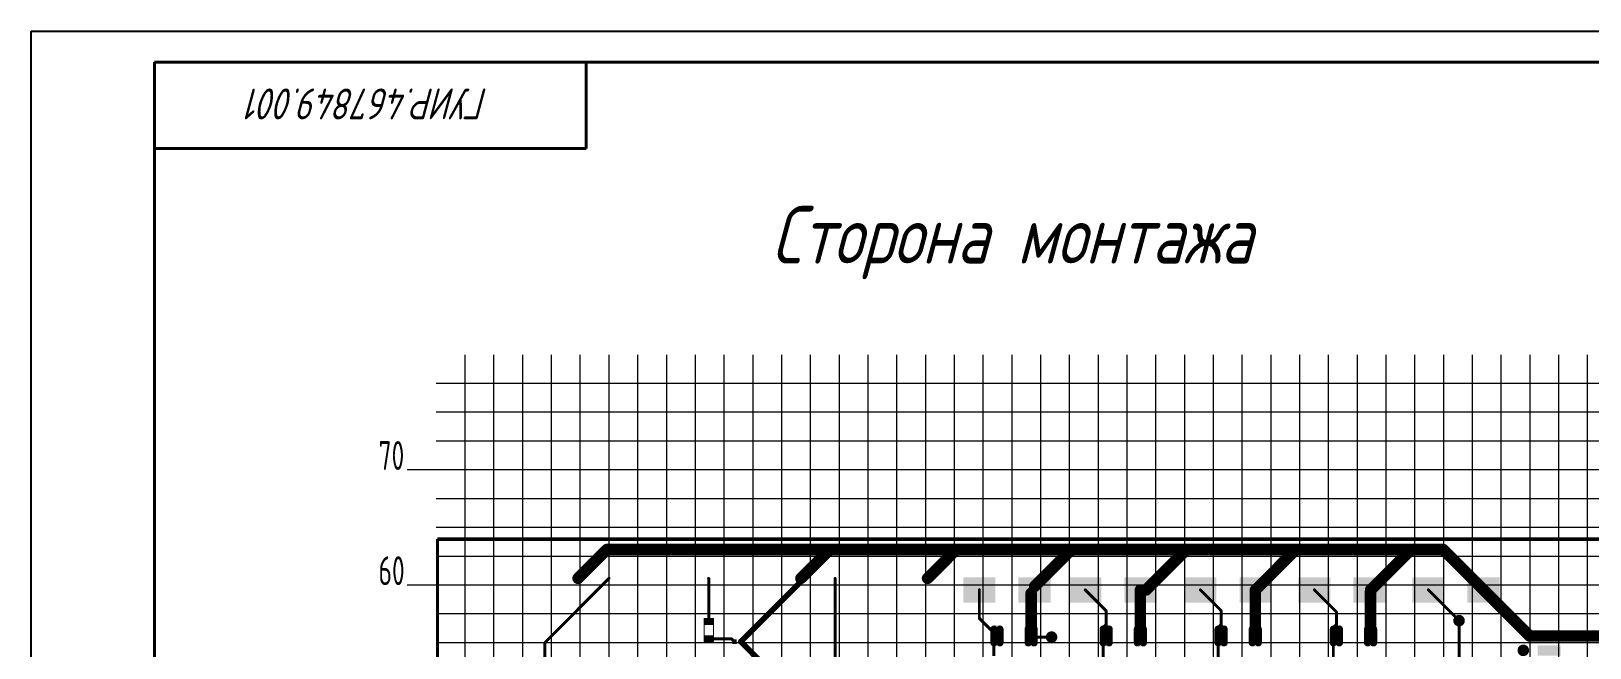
# Model space of a CAD drawing. Extents: x 1752 to 2593, y 74 to 668.
# Drawn here: x 1751.5 to 2004.3, y 567.7 to 667.6 of the extents above; entities that cross this region are included whole.
import ezdxf

# ---------------------------------------------------------------- set-up
doc = ezdxf.new("R2010")
doc.units = 0
doc.header["$MEASUREMENT"] = 0
doc.layers.get('0').update_dxf_attribs({"linetype": 'CONTINUOUS'})
for name, color, linetype in [('BottomSolder', 6, 'CONTINUOUS'), ('KeepOutLayer', 6, 'CONTINUOUS'), ('KONTUR', 7, 'CONTINUOUS'), ('TopLayer', 1, 'CONTINUOUS')]:
    doc.layers.add(name, color=color, linetype=linetype)
doc.layers.add('Основная', color=7, linetype='CONTINUOUS', lineweight=40)
doc.layers.add('текст', color=7, linetype='CONTINUOUS', lineweight=30)
doc.styles.add('ЕСКД', font='eskd15.shx', dxfattribs={"width": 0.8})
doc.styles.add('стиль1', font='romans.shx', dxfattribs={"width": 0.75, "oblique": 15, "height": 3.5})

# ---------------------------------------------------------------- blocks, each defined once
blk = doc.blocks.new('CAP3216X125N_21')
at = {"layer": 'TopLayer', "const_width": 0.31}
for points in [[(-1.9, 0.6, 1), (-1.59, 0.6, 1)], [(-1.38, 0.6, 1), (-1.07, 0.6, 1)], [(1.07, 0.6, 1), (1.38, 0.6, 1)], [(1.59, 0.6, 1), (1.9, 0.6, 1)], [(-1.9, -0.6, 1), (-1.59, -0.6, 1)], [(-1.38, -0.6, 1), (-1.07, -0.6, 1)], [(1.07, -0.6, 1), (1.38, -0.6, 1)], [(1.59, -0.6, 1), (1.9, -0.6, 1)]]:
    blk.add_lwpolyline(points, format="xyb", close=True, dxfattribs=at)
at = {"layer": 'TopLayer'}
for points in [[(-0.91, -0.6), (-0.91, 0.6), (-2.06, -0.6), (-2.06, 0.6)], [(-1.22, -0.91), (-1.22, 0.91), (-1.75, -0.91), (-1.75, 0.91)], [(2.06, -0.6), (2.06, 0.6), (0.91, -0.6), (0.91, 0.6)], [(1.75, -0.91), (1.75, 0.91), (1.22, -0.91), (1.22, 0.91)]]:
    blk.add_solid(points, dxfattribs=at)
blk = doc.blocks.new('CAP3216X125N_25')
at = {"layer": 'TopLayer', "const_width": 0.31}
for points in [[(-1.9, 0.6, 1), (-1.59, 0.6, 1)], [(-1.38, 0.6, 1), (-1.07, 0.6, 1)], [(1.07, 0.6, 1), (1.38, 0.6, 1)], [(1.59, 0.6, 1), (1.9, 0.6, 1)], [(-1.9, -0.6, 1), (-1.59, -0.6, 1)], [(-1.38, -0.6, 1), (-1.07, -0.6, 1)], [(1.07, -0.6, 1), (1.38, -0.6, 1)], [(1.59, -0.6, 1), (1.9, -0.6, 1)]]:
    blk.add_lwpolyline(points, format="xyb", close=True, dxfattribs=at)
at = {"layer": 'TopLayer'}
for points in [[(-0.91, -0.6), (-0.91, 0.6), (-2.06, -0.6), (-2.06, 0.6)], [(-1.22, -0.91), (-1.22, 0.91), (-1.75, -0.91), (-1.75, 0.91)], [(2.06, -0.6), (2.06, 0.6), (0.91, -0.6), (0.91, 0.6)], [(1.75, -0.91), (1.75, 0.91), (1.22, -0.91), (1.22, 0.91)]]:
    blk.add_solid(points, dxfattribs=at)
blk = doc.blocks.new('CAP3216X125N_30')
at = {"layer": 'TopLayer', "const_width": 0.31}
for points in [[(-1.9, 0.6, 1), (-1.59, 0.6, 1)], [(-1.38, 0.6, 1), (-1.07, 0.6, 1)], [(1.07, 0.6, 1), (1.38, 0.6, 1)], [(1.59, 0.6, 1), (1.9, 0.6, 1)], [(-1.9, -0.6, 1), (-1.59, -0.6, 1)], [(-1.38, -0.6, 1), (-1.07, -0.6, 1)], [(1.07, -0.6, 1), (1.38, -0.6, 1)], [(1.59, -0.6, 1), (1.9, -0.6, 1)]]:
    blk.add_lwpolyline(points, format="xyb", close=True, dxfattribs=at)
at = {"layer": 'TopLayer'}
for points in [[(-0.91, -0.6), (-0.91, 0.6), (-2.06, -0.6), (-2.06, 0.6)], [(-1.22, -0.91), (-1.22, 0.91), (-1.75, -0.91), (-1.75, 0.91)], [(2.06, -0.6), (2.06, 0.6), (0.91, -0.6), (0.91, 0.6)], [(1.75, -0.91), (1.75, 0.91), (1.22, -0.91), (1.22, 0.91)]]:
    blk.add_solid(points, dxfattribs=at)
blk = doc.blocks.new('CAP3216X125N_32')
at = {"layer": 'TopLayer', "const_width": 0.31}
for points in [[(-1.9, 0.6, 1), (-1.59, 0.6, 1)], [(-1.38, 0.6, 1), (-1.07, 0.6, 1)], [(1.07, 0.6, 1), (1.38, 0.6, 1)], [(1.59, 0.6, 1), (1.9, 0.6, 1)], [(-1.9, -0.6, 1), (-1.59, -0.6, 1)], [(-1.38, -0.6, 1), (-1.07, -0.6, 1)], [(1.07, -0.6, 1), (1.38, -0.6, 1)], [(1.59, -0.6, 1), (1.9, -0.6, 1)]]:
    blk.add_lwpolyline(points, format="xyb", close=True, dxfattribs=at)
at = {"layer": 'TopLayer'}
for points in [[(-0.91, -0.6), (-0.91, 0.6), (-2.06, -0.6), (-2.06, 0.6)], [(-1.22, -0.91), (-1.22, 0.91), (-1.75, -0.91), (-1.75, 0.91)], [(2.06, -0.6), (2.06, 0.6), (0.91, -0.6), (0.91, 0.6)], [(1.75, -0.91), (1.75, 0.91), (1.22, -0.91), (1.22, 0.91)]]:
    blk.add_solid(points, dxfattribs=at)
blk = doc.blocks.new('XCVR_ESP32_WROVER_53')
at = {"layer": 'TopLayer'}
for points in [[(-9.5, 7.81), (-7.5, 7.81), (-9.5, 8.71), (-7.5, 8.71)], [(7.5, 7.81), (9.5, 7.81), (7.5, 8.71), (9.5, 8.71)], [(-9.5, 6.54), (-7.5, 6.54), (-9.5, 7.44), (-7.5, 7.44)], [(7.5, 6.54), (9.5, 6.54), (7.5, 7.44), (9.5, 7.44)], [(-9.5, 5.27), (-7.5, 5.27), (-9.5, 6.17), (-7.5, 6.17)], [(7.5, 5.27), (9.5, 5.27), (7.5, 6.17), (9.5, 6.17)], [(-9.5, 4), (-7.5, 4), (-9.5, 4.9), (-7.5, 4.9)], [(7.5, 4), (9.5, 4), (7.5, 4.9), (9.5, 4.9)], [(-9.5, 2.73), (-7.5, 2.73), (-9.5, 3.63), (-7.5, 3.63)], [(-3.5, -1.74), (1.5, -1.74), (-3.5, 3.26), (1.5, 3.26)], [(7.5, 2.73), (9.5, 2.73), (7.5, 3.63), (9.5, 3.63)], [(-9.5, 1.46), (-7.5, 1.46), (-9.5, 2.36), (-7.5, 2.36)], [(7.5, 1.46), (9.5, 1.46), (7.5, 2.36), (9.5, 2.36)], [(-9.5, 0.19), (-7.5, 0.19), (-9.5, 1.09), (-7.5, 1.09)], [(7.5, 0.19), (9.5, 0.19), (7.5, 1.09), (9.5, 1.09)], [(-9.5, -1.08), (-7.5, -1.08), (-9.5, -0.18), (-7.5, -0.18)], [(7.5, -1.08), (9.5, -1.08), (7.5, -0.18), (9.5, -0.18)], [(-9.5, -2.35), (-7.5, -2.35), (-9.5, -1.45), (-7.5, -1.45)], [(7.5, -2.35), (9.5, -2.35), (7.5, -1.45), (9.5, -1.45)], [(-9.5, -3.62), (-7.5, -3.62), (-9.5, -2.72), (-7.5, -2.72)], [(-9.5, -4.89), (-7.5, -4.89), (-9.5, -3.99), (-7.5, -3.99)], [(7.5, -3.62), (9.5, -3.62), (7.5, -2.72), (9.5, -2.72)], [(7.5, -4.89), (9.5, -4.89), (7.5, -3.99), (9.5, -3.99)], [(-9.5, -6.16), (-7.5, -6.16), (-9.5, -5.26), (-7.5, -5.26)], [(7.5, -6.16), (9.5, -6.16), (7.5, -5.26), (9.5, -5.26)], [(-9.5, -7.43), (-7.5, -7.43), (-9.5, -6.53), (-7.5, -6.53)], [(7.5, -7.43), (9.5, -7.43), (7.5, -6.53), (9.5, -6.53)], [(-9.5, -8.7), (-7.5, -8.7), (-9.5, -7.8), (-7.5, -7.8)], [(7.5, -8.7), (9.5, -8.7), (7.5, -7.8), (9.5, -7.8)], [(-9.5, -9.97), (-7.5, -9.97), (-9.5, -9.07), (-7.5, -9.07)], [(7.5, -9.97), (9.5, -9.97), (7.5, -9.07), (9.5, -9.07)], [(-9.5, -11.24), (-7.5, -11.24), (-9.5, -10.34), (-7.5, -10.34)], [(7.5, -11.24), (9.5, -11.24), (7.5, -10.34), (9.5, -10.34)], [(-9.5, -12.51), (-7.5, -12.51), (-9.5, -11.61), (-7.5, -11.61)], [(7.5, -12.51), (9.5, -12.51), (7.5, -11.61), (9.5, -11.61)], [(-9.5, -13.78), (-7.5, -13.78), (-9.5, -12.88), (-7.5, -12.88)], [(7.5, -13.78), (9.5, -13.78), (7.5, -12.88), (9.5, -12.88)], [(-9.5, -15.05), (-7.5, -15.05), (-9.5, -14.15), (-7.5, -14.15)], [(7.5, -15.05), (9.5, -15.05), (7.5, -14.15), (9.5, -14.15)]]:
    blk.add_solid(points, dxfattribs=at)
blk = doc.blocks.new('___0603_83')
at = {"layer": 'KeepOutLayer', "const_width": 0.1}
for points in [[(-0.8, -0.4), (-0.8, 0.4)], [(0.8, 0.4), (-0.8, 0.4)], [(0.8, -0.4), (0.8, 0.4)], [(0.8, -0.4), (-0.8, -0.4)]]:
    blk.add_lwpolyline(points, dxfattribs=at)
at = {"layer": 'KeepOutLayer', "const_width": 0.05}
for points in [[(-0.82, 0.4, 1), (-0.77, 0.4, 1)], [(-0.82, 0.4, 1), (-0.77, 0.4, 1)], [(0.78, 0.4, 1), (0.83, 0.4, 1)], [(0.78, 0.4, 1), (0.83, 0.4, 1)], [(-0.82, -0.4, 1), (-0.77, -0.4, 1)], [(-0.82, -0.4, 1), (-0.77, -0.4, 1)], [(0.78, -0.4, 1), (0.83, -0.4, 1)], [(0.78, -0.4, 1), (0.83, -0.4, 1)]]:
    blk.add_lwpolyline(points, format="xyb", close=True, dxfattribs=at)
at = {"layer": 'TopLayer'}
for points in [[(-1.05, -0.45), (-0.45, -0.45), (-1.05, 0.45), (-0.45, 0.45)], [(0.45, -0.45), (1.05, -0.45), (0.45, 0.45), (1.05, 0.45)]]:
    blk.add_solid(points, dxfattribs=at)
blk = doc.blocks.new('SW_147873_1_103')
at = {"layer": 'TopLayer'}
for points in [[(-3.8, -1.1), (-1, -1.1), (-3.8, 1.1), (-1, 1.1)], [(1, -1.1), (3.8, -1.1), (1, 1.1), (3.8, 1.1)]]:
    blk.add_solid(points, dxfattribs=at)
blk = doc.blocks.new('SW_147873_1_104')
at = {"layer": 'TopLayer'}
for points in [[(-3.8, -1.1), (-1, -1.1), (-3.8, 1.1), (-1, 1.1)], [(1, -1.1), (3.8, -1.1), (1, 1.1), (3.8, 1.1)]]:
    blk.add_solid(points, dxfattribs=at)
blk = doc.blocks.new('SW_147873_1_105')
at = {"layer": 'TopLayer'}
for points in [[(-3.8, -1.1), (-1, -1.1), (-3.8, 1.1), (-1, 1.1)], [(1, -1.1), (3.8, -1.1), (1, 1.1), (3.8, 1.1)]]:
    blk.add_solid(points, dxfattribs=at)
blk = doc.blocks.new('SW_147873_1_106')
at = {"layer": 'TopLayer'}
for points in [[(-3.8, -1.1), (-1, -1.1), (-3.8, 1.1), (-1, 1.1)], [(1, -1.1), (3.8, -1.1), (1, 1.1), (3.8, 1.1)]]:
    blk.add_solid(points, dxfattribs=at)
blk = doc.blocks.new('SW_147873_1_107')
at = {"layer": 'TopLayer'}
for points in [[(-3.8, -1.1), (-1, -1.1), (-3.8, 1.1), (-1, 1.1)], [(1, -1.1), (3.8, -1.1), (1, 1.1), (3.8, 1.1)]]:
    blk.add_solid(points, dxfattribs=at)
blk = doc.blocks.new('BEADC0603X33N_112')
at = {"layer": 'TopLayer'}
for points in [[(-0.09, 0.2), (-0.47, 0.2), (-0.09, -0.2), (-0.47, -0.2)], [(0.47, 0.2), (0.09, 0.2), (0.47, -0.2), (0.09, -0.2)]]:
    blk.add_solid(points, dxfattribs=at)

msp = doc.modelspace()

# ---------------------------------------------------------------- linework, layer by layer
at = {"lineweight": 9}
for p, q in [((1821.872, 615.167), (1821.872, 465.809)), ((1826.539, 615.167), (1826.539, 465.809)), ((1831.207, 615.167), (1831.207, 465.809)), ((1835.874, 615.167), (1835.874, 461.142)), ((1840.542, 615.167), (1840.542, 465.809)), ((1845.209, 615.167), (1845.209, 465.809)), ((1849.877, 615.167), (1849.877, 465.809)), ((1854.544, 615.167), (1854.544, 461.142)), ((1859.212, 615.167), (1859.212, 465.809)), ((1863.879, 615.167), (1863.879, 465.809)), ((1868.547, 615.167), (1868.547, 465.809)), ((1873.214, 615.167), (1873.214, 461.142)), ((1877.881, 615.167), (1877.881, 465.809)), ((1882.549, 615.167), (1882.549, 465.809)), ((1887.216, 615.167), (1887.216, 465.809)), ((1891.884, 615.167), (1891.884, 461.142)), ((1896.551, 615.167), (1896.551, 465.809)), ((1901.219, 615.167), (1901.219, 465.809)), ((1905.886, 615.167), (1905.886, 465.809)), ((1910.554, 615.167), (1910.554, 461.142)), ((1915.221, 615.167), (1915.221, 465.809)), ((1919.888, 615.167), (1919.888, 465.809)), ((1924.556, 615.167), (1924.556, 465.809)), ((1929.223, 615.167), (1929.223, 461.142)), ((1933.891, 615.167), (1933.891, 465.809)), ((1938.558, 615.167), (1938.558, 465.809)), ((1943.226, 615.167), (1943.226, 465.809)), ((1947.893, 615.167), (1947.893, 461.142)), ((1952.561, 615.167), (1952.561, 465.809)), ((1957.228, 615.167), (1957.228, 465.809)), ((1961.895, 615.167), (1961.895, 465.809)), ((1966.563, 615.167), (1966.563, 461.142)), ((1971.23, 615.167), (1971.23, 465.809)), ((1975.898, 615.167), (1975.898, 465.809)), ((1980.565, 615.167), (1980.565, 465.809)), ((1985.233, 615.167), (1985.233, 461.142)), ((1989.9, 615.167), (1989.9, 465.809)), ((1994.568, 615.167), (1994.568, 465.809)), ((1999.235, 615.167), (1999.235, 465.809)), ((2003.902, 615.167), (2003.902, 465.809)), ((2003.902, 610.5), (1817.205, 610.5)), ((2041.242, 610.5), (1854.544, 610.5)), ((2003.902, 605.833), (1817.205, 605.833)), ((2041.242, 605.833), (1854.544, 605.833)), ((2003.902, 601.165), (1817.205, 601.165)), ((2041.242, 601.165), (1854.544, 601.165)), ((2003.902, 596.498), (1812.537, 596.498)), ((2041.242, 596.498), (1849.877, 596.498)), ((2003.902, 591.83), (1817.205, 591.83)), ((2041.242, 591.83), (1854.544, 591.83)), ((2003.902, 587.163), (1817.205, 587.163)), ((2041.242, 587.163), (1854.544, 587.163)), ((2003.902, 582.495), (1817.205, 582.495)), ((2041.242, 582.495), (1854.544, 582.495)), ((2003.902, 577.828), (1812.537, 577.828)), ((2041.242, 577.828), (1849.877, 577.828)), ((2003.902, 573.16), (1817.205, 573.16)), ((2041.242, 573.16), (1854.544, 573.16)), ((2003.902, 568.493), (1817.205, 568.493)), ((2041.242, 568.493), (1854.544, 568.493))]:
    msp.add_line(p, q, dxfattribs=at)
at = {"layer": 'BottomSolder', "const_width": 0.936}
for points in [[(1982.633, 572.082, 1), (1983.57, 572.082, 1)], [(1916.552, 569.413, 1), (1917.488, 569.413, 1)], [(1993.051, 567.266, 1), (1993.988, 567.266, 1)]]:
    msp.add_lwpolyline(points, format="xyb", close=True, dxfattribs=at)
at = {"layer": 'KeepOutLayer', "lineweight": 50}
msp.add_line((1817.442, 585.296), (2031.907, 585.296), dxfattribs=at)
at = {"layer": 'KeepOutLayer', "lineweight": 50, "const_width": 0.474}
msp.add_lwpolyline([(1817.442, 465.809), (1817.442, 585.296)], dxfattribs=at)
at = {"layer": 'KONTUR'}
for p, q in [((1751.538, 73.57), (1751.538, 667.57)), ((1751.538, 667.57), (2592.538, 667.57))]:
    msp.add_line(p, q, dxfattribs=at)
at = {"layer": 'TopLayer'}
for points, const_width in [([(1840.233, 578.934), (1844.9, 583.602)], 1.867), ([(1844.9, 583.602), (1881.034, 583.602)], 1.867), ([(1876.367, 578.934), (1881.034, 583.602)], 1.867), ([(1881.034, 583.602), (1901.571, 583.602)], 1.867), ([(1896.903, 578.934), (1901.571, 583.602)], 1.867), ([(1901.571, 583.602), (1920.241, 583.602)], 1.867), ([(1914.266, 577.627), (1920.241, 583.602)], 1.867), ([(1920.241, 583.602), (1938.91, 583.602)], 1.867), ([(1932.376, 577.067), (1938.91, 583.602)], 1.867), ([(1938.91, 583.602), (1956.647, 583.602)], 1.867), ([(1950.112, 577.067), (1956.647, 583.602)], 1.867), ([(1956.647, 583.602), (1975.13, 583.602)], 1.867), ([(1968.782, 577.067), (1975.13, 583.415)], 1.867), ([(1975.13, 583.415), (1975.316, 583.602)], 1.867), ([(1975.316, 583.602), (1980.544, 583.602)], 1.867), ([(1980.544, 583.602), (1987.078, 577.067)], 1.867), ([(1881.034, 583.602), (1881.034, 583.602)], 0.474), ([(1956.647, 583.602), (1956.647, 583.602)], 0.474), ([(1975.13, 583.415), (1975.13, 583.602)], 0.474), ([(1834.826, 568.511), (1845.25, 578.934)], 0.474), ([(1861.391, 578.934), (1861.431, 578.895)], 0.474), ([(1861.431, 571.933), (1861.431, 578.895)], 0.474), ([(1866.621, 568.666), (1876.367, 578.412)], 0.933), ([(1876.367, 578.412), (1876.367, 578.934)], 0.474), ([(1881.905, 546.324), (1881.905, 578.934)], 0.474), ([(1896.881, 578.934), (1896.903, 578.934)], 0.474), ([(1905.305, 572.456), (1905.305, 577.067)], 0.474), ([(1913.706, 569.599), (1913.706, 576.507)], 1.867), ([(1913.706, 576.507), (1914.266, 577.067)], 0.474), ([(1914.266, 577.067), (1914.266, 577.627)], 0.474), ([(1922.481, 577.067), (1925.87, 573.679)], 0.474), ([(1931.414, 569.599), (1931.414, 577.039)], 1.867), ([(1931.414, 577.039), (1931.442, 577.067)], 0.474), ([(1931.442, 577.067), (1932.376, 577.067)], 0.474), ([(1941.151, 577.067), (1944.511, 573.707)], 0.474), ([(1950.056, 569.599), (1950.056, 577.011)], 1.867), ([(1950.056, 577.011), (1950.112, 577.067)], 0.474), ([(1959.634, 577.067), (1963.209, 573.492)], 0.474), ([(1968.754, 577.039), (1968.782, 577.067)], 1.867), ([(1968.754, 569.599), (1968.754, 576.909)], 1.867), ([(1968.595, 577.067), (1968.782, 577.067)], 0.474), ([(1968.754, 576.909), (1968.754, 577.039)], 0.474), ([(1978.117, 577.067), (1983.102, 572.082)], 0.474), ([(1987.078, 577.067), (1994.546, 569.599)], 1.867), ([(1925.87, 571.466), (1925.87, 573.679)], 0.474), ([(1944.511, 571.466), (1944.511, 573.707)], 0.474), ([(1905.305, 572.456), (1908.161, 569.599)], 0.474), ([(1925.375, 570.972), (1925.87, 571.466)], 0.474), ([(1925.87, 569.599), (1925.87, 571.466)], 0.474), ([(1944.045, 571), (1944.511, 571.466)], 0.474), ([(1944.511, 569.599), (1944.511, 571.466)], 0.474), ([(1962.714, 570.972), (1963.209, 571.466)], 0.474), ([(1963.209, 571.466), (1963.209, 573.492)], 0.474), ([(1963.209, 569.599), (1963.209, 571.466)], 0.474), ([(1983.102, 563.345), (1983.102, 572.082)], 0.474), ([(1834.826, 547.662), (1834.826, 568.511)], 0.474), ([(1861.431, 569.133), (1865.109, 569.133)], 0.474), ([(1865.109, 569.133), (1865.575, 568.666)], 0.474), ([(1866.621, 568.666), (1877.272, 558.015)], 0.933), ([(1907.638, 569.077), (1908.161, 569.599)], 0.474), ([(1907.638, 566.332), (1907.638, 569.077)], 0.474), ([(1913.706, 569.599), (1913.893, 569.413)], 0.474), ([(1913.893, 569.413), (1917.02, 569.413)], 0.474), ([(1925.375, 569.105), (1925.87, 569.599)], 0.474), ([(1925.375, 565.865), (1925.375, 569.105)], 0.474), ([(1944.045, 569.133), (1944.511, 569.599)], 0.474), ([(1944.045, 565.865), (1944.045, 569.133)], 0.474), ([(1962.714, 569.105), (1963.209, 569.599)], 0.474), ([(1962.714, 565.865), (1962.714, 569.105)], 0.474), ([(1994.546, 569.599), (1997.72, 569.599)], 1.867), ([(1997.72, 569.599), (2008.922, 569.599)], 1.867)]:
    msp.add_lwpolyline(points, dxfattribs=dict(at, const_width=const_width))
for points, const_width in [([(1844.433, 583.602, 1), (1845.367, 583.602, 1)], 0.933), ([(1844.433, 583.602, 1), (1845.367, 583.602, 1)], 0.933), ([(1880.567, 583.602, 1), (1881.501, 583.602, 1)], 0.933), ([(1880.567, 583.602, 1), (1881.501, 583.602, 1)], 0.933), ([(1880.567, 583.602, 1), (1881.501, 583.602, 1)], 0.933), ([(1901.104, 583.602, 1), (1902.038, 583.602, 1)], 0.933), ([(1901.104, 583.602, 1), (1902.038, 583.602, 1)], 0.933), ([(1901.104, 583.602, 1), (1902.038, 583.602, 1)], 0.933), ([(1919.774, 583.602, 1), (1920.707, 583.602, 1)], 0.933), ([(1919.774, 583.602, 1), (1920.707, 583.602, 1)], 0.933), ([(1919.774, 583.602, 1), (1920.707, 583.602, 1)], 0.933), ([(1938.444, 583.602, 1), (1939.377, 583.602, 1)], 0.933), ([(1938.444, 583.602, 1), (1939.377, 583.602, 1)], 0.933), ([(1938.444, 583.602, 1), (1939.377, 583.602, 1)], 0.933), ([(1956.18, 583.602, 1), (1957.113, 583.602, 1)], 0.933), ([(1956.18, 583.602, 1), (1957.113, 583.602, 1)], 0.933), ([(1956.18, 583.602, 1), (1957.113, 583.602, 1)], 0.933), ([(1974.663, 583.602, 1), (1975.597, 583.602, 1)], 0.933), ([(1974.663, 583.415, 1), (1975.597, 583.415, 1)], 0.933), ([(1974.663, 583.415, 1), (1975.597, 583.415, 1)], 0.933), ([(1974.85, 583.602, 1), (1975.783, 583.602, 1)], 0.933), ([(1974.85, 583.602, 1), (1975.783, 583.602, 1)], 0.933), ([(1980.077, 583.602, 1), (1981.011, 583.602, 1)], 0.933), ([(1980.077, 583.602, 1), (1981.011, 583.602, 1)], 0.933), ([(1880.915, 583.602, 1), (1881.153, 583.602, 1)], 0.237), ([(1880.915, 583.602, 1), (1881.153, 583.602, 1)], 0.237), ([(1956.528, 583.602, 1), (1956.765, 583.602, 1)], 0.237), ([(1956.528, 583.602, 1), (1956.765, 583.602, 1)], 0.237), ([(1975.011, 583.602, 1), (1975.248, 583.602, 1)], 0.237), ([(1975.011, 583.415, 1), (1975.248, 583.415, 1)], 0.237), ([(1839.766, 578.934, 1), (1840.7, 578.934, 1)], 0.933), ([(1845.131, 578.934, 1), (1845.368, 578.934, 1)], 0.237), ([(1861.273, 578.934, 1), (1861.51, 578.934, 1)], 0.237), ([(1861.312, 578.895, 1), (1861.549, 578.895, 1)], 0.237), ([(1861.312, 578.895, 1), (1861.549, 578.895, 1)], 0.237), ([(1875.9, 578.934, 1), (1876.833, 578.934, 1)], 0.933), ([(1876.133, 578.412, 1), (1876.6, 578.412, 1)], 0.467), ([(1876.248, 578.934, 1), (1876.485, 578.934, 1)], 0.237), ([(1881.787, 578.934, 1), (1882.024, 578.934, 1)], 0.237), ([(1896.437, 578.934, 1), (1897.37, 578.934, 1)], 0.933), ([(1896.762, 578.934, 1), (1896.999, 578.934, 1)], 0.237), ([(1896.785, 578.934, 1), (1897.022, 578.934, 1)], 0.237), ([(1876.248, 578.412, 1), (1876.485, 578.412, 1)], 0.237), ([(1905.186, 577.067, 1), (1905.423, 577.067, 1)], 0.237), ([(1913.239, 576.507, 1), (1914.173, 576.507, 1)], 0.933), ([(1913.799, 577.627, 1), (1914.733, 577.627, 1)], 0.933), ([(1913.588, 576.507, 1), (1913.825, 576.507, 1)], 0.237), ([(1914.148, 577.627, 1), (1914.385, 577.627, 1)], 0.237), ([(1914.148, 577.067, 1), (1914.385, 577.067, 1)], 0.237), ([(1914.148, 577.067, 1), (1914.385, 577.067, 1)], 0.237), ([(1922.362, 577.067, 1), (1922.599, 577.067, 1)], 0.237), ([(1930.948, 577.039, 1), (1931.881, 577.039, 1)], 0.933), ([(1931.296, 577.039, 1), (1931.533, 577.039, 1)], 0.237), ([(1931.324, 577.067, 1), (1931.561, 577.067, 1)], 0.237), ([(1931.324, 577.067, 1), (1931.561, 577.067, 1)], 0.237), ([(1931.909, 577.067, 1), (1932.843, 577.067, 1)], 0.933), ([(1932.257, 577.067, 1), (1932.494, 577.067, 1)], 0.237), ([(1941.032, 577.067, 1), (1941.269, 577.067, 1)], 0.237), ([(1949.589, 577.011, 1), (1950.523, 577.011, 1)], 0.933), ([(1949.645, 577.067, 1), (1950.579, 577.067, 1)], 0.933), ([(1949.938, 577.011, 1), (1950.175, 577.011, 1)], 0.237), ([(1949.994, 577.067, 1), (1950.231, 577.067, 1)], 0.237), ([(1959.515, 577.067, 1), (1959.752, 577.067, 1)], 0.237), ([(1968.287, 577.039, 1), (1969.221, 577.039, 1)], 0.933), ([(1968.287, 576.909, 1), (1969.221, 576.909, 1)], 0.933), ([(1968.315, 577.067, 1), (1969.249, 577.067, 1)], 0.933), ([(1968.315, 577.067, 1), (1969.249, 577.067, 1)], 0.933), ([(1968.477, 577.067, 1), (1968.714, 577.067, 1)], 0.237), ([(1968.635, 577.039, 1), (1968.873, 577.039, 1)], 0.237), ([(1968.635, 576.909, 1), (1968.873, 576.909, 1)], 0.237), ([(1968.663, 577.067, 1), (1968.901, 577.067, 1)], 0.237), ([(1977.998, 577.067, 1), (1978.235, 577.067, 1)], 0.237), ([(1986.612, 577.067, 1), (1987.545, 577.067, 1)], 0.933), ([(1986.612, 577.067, 1), (1987.545, 577.067, 1)], 0.933), ([(1925.751, 573.679, 1), (1925.988, 573.679, 1)], 0.237), ([(1925.751, 573.679, 1), (1925.988, 573.679, 1)], 0.237), ([(1944.393, 573.707, 1), (1944.63, 573.707, 1)], 0.237), ([(1944.393, 573.707, 1), (1944.63, 573.707, 1)], 0.237), ([(1861.312, 571.933, 1), (1861.549, 571.933, 1)], 0.237), ([(1905.186, 572.456, 1), (1905.423, 572.456, 1)], 0.237), ([(1905.186, 572.456, 1), (1905.423, 572.456, 1)], 0.237), ([(1925.751, 571.466, 1), (1925.988, 571.466, 1)], 0.237), ([(1925.751, 571.466, 1), (1925.988, 571.466, 1)], 0.237), ([(1925.751, 571.466, 1), (1925.988, 571.466, 1)], 0.237), ([(1944.393, 571.466, 1), (1944.63, 571.466, 1)], 0.237), ([(1944.393, 571.466, 1), (1944.63, 571.466, 1)], 0.237), ([(1944.393, 571.466, 1), (1944.63, 571.466, 1)], 0.237), ([(1963.091, 573.492, 1), (1963.328, 573.492, 1)], 0.237), ([(1963.091, 573.492, 1), (1963.328, 573.492, 1)], 0.237), ([(1963.091, 571.466, 1), (1963.328, 571.466, 1)], 0.237), ([(1963.091, 571.466, 1), (1963.328, 571.466, 1)], 0.237), ([(1963.091, 571.466, 1), (1963.328, 571.466, 1)], 0.237), ([(1982.728, 572.082, 1), (1983.475, 572.082, 1)], 0.747), ([(1982.983, 572.082, 1), (1983.22, 572.082, 1)], 0.237), ([(1982.983, 572.082, 1), (1983.22, 572.082, 1)], 0.237), ([(1834.708, 568.511, 1), (1834.945, 568.511, 1)], 0.237), ([(1834.708, 568.511, 1), (1834.945, 568.511, 1)], 0.237), ([(1861.312, 569.133, 1), (1861.549, 569.133, 1)], 0.237), ([(1864.99, 569.133, 1), (1865.227, 569.133, 1)], 0.237), ([(1864.99, 569.133, 1), (1865.227, 569.133, 1)], 0.237), ([(1865.457, 568.666, 1), (1865.694, 568.666, 1)], 0.237), ([(1866.388, 568.666, 1), (1866.854, 568.666, 1)], 0.467), ([(1866.388, 568.666, 1), (1866.854, 568.666, 1)], 0.467), ([(1907.52, 569.077, 1), (1907.757, 569.077, 1)], 0.237), ([(1907.52, 569.077, 1), (1907.757, 569.077, 1)], 0.237), ([(1908.043, 569.599, 1), (1908.28, 569.599, 1)], 0.237), ([(1908.043, 569.599, 1), (1908.28, 569.599, 1)], 0.237), ([(1913.239, 569.599, 1), (1914.173, 569.599, 1)], 0.933), ([(1913.588, 569.599, 1), (1913.825, 569.599, 1)], 0.237), ([(1913.774, 569.413, 1), (1914.011, 569.413, 1)], 0.237), ([(1913.774, 569.413, 1), (1914.011, 569.413, 1)], 0.237), ([(1916.647, 569.413, 1), (1917.393, 569.413, 1)], 0.747), ([(1916.901, 569.413, 1), (1917.139, 569.413, 1)], 0.237), ([(1925.256, 570.972, 1), (1925.493, 570.972, 1)], 0.237), ([(1925.256, 569.105, 1), (1925.493, 569.105, 1)], 0.237), ([(1925.256, 569.105, 1), (1925.493, 569.105, 1)], 0.237), ([(1925.751, 569.599, 1), (1925.988, 569.599, 1)], 0.237), ([(1925.751, 569.599, 1), (1925.988, 569.599, 1)], 0.237), ([(1930.948, 569.599, 1), (1931.881, 569.599, 1)], 0.933), ([(1943.926, 571, 1), (1944.163, 571, 1)], 0.237), ([(1943.926, 569.133, 1), (1944.163, 569.133, 1)], 0.237), ([(1943.926, 569.133, 1), (1944.163, 569.133, 1)], 0.237), ([(1944.393, 569.599, 1), (1944.63, 569.599, 1)], 0.237), ([(1944.393, 569.599, 1), (1944.63, 569.599, 1)], 0.237), ([(1949.589, 569.599, 1), (1950.523, 569.599, 1)], 0.933), ([(1962.596, 570.972, 1), (1962.833, 570.972, 1)], 0.237), ([(1962.596, 569.105, 1), (1962.833, 569.105, 1)], 0.237), ([(1962.596, 569.105, 1), (1962.833, 569.105, 1)], 0.237), ([(1963.091, 569.599, 1), (1963.328, 569.599, 1)], 0.237), ([(1963.091, 569.599, 1), (1963.328, 569.599, 1)], 0.237), ([(1968.287, 569.599, 1), (1969.221, 569.599, 1)], 0.933), ([(1994.079, 569.599, 1), (1995.013, 569.599, 1)], 0.933), ([(1994.079, 569.599, 1), (1995.013, 569.599, 1)], 0.933), ([(1997.253, 569.599, 1), (1998.187, 569.599, 1)], 0.933), ([(1997.253, 569.599, 1), (1998.187, 569.599, 1)], 0.933), ([(1993.146, 567.266, 1), (1993.893, 567.266, 1)], 0.747)]:
    msp.add_lwpolyline(points, format="xyb", close=True, dxfattribs=dict(at, const_width=const_width))
at = {"layer": 'Основная'}
for p, q in [((1771.538, 118.57), (1771.538, 662.57)), ((2587.538, 662.57), (1771.538, 662.57)), ((1841.538, 648.57), (1841.538, 662.57)), ((1841.538, 648.57), (1771.538, 648.57))]:
    msp.add_line(p, q, dxfattribs=at)

# ---------------------------------------------------------------- block references
at = {"xscale": 1.866978415458079, "yscale": 1.866978415458079, "zscale": 1.866978415458079}
for name, p in [('SW_147873_1_103', (1909.785, 577.067)), ('SW_147873_1_104', (1926.962, 577.067)), ('SW_147873_1_105', (1945.631, 577.067)), ('SW_147873_1_106', (1964.115, 577.067)), ('SW_147873_1_107', (1982.598, 577.067)), ('BEADC0603X33N_112', (1866.098, 568.666)), ('XCVR_ESP32_WROVER_53', (2013.589, 554.178))]:
    msp.add_blockref(name, p, dxfattribs=at)
for name, p, rotation in [('___0603_83', (1861.431, 570.533), 270), ('CAP3216X125N_21', (1910.934, 569.599), 180), ('CAP3216X125N_25', (1928.642, 569.599), 180), ('CAP3216X125N_30', (1947.284, 569.599), 180), ('CAP3216X125N_32', (1965.982, 569.599), 180)]:
    msp.add_blockref(name, p, dxfattribs=dict(at, rotation=rotation))

# ---------------------------------------------------------------- texts
at = {"style": 'ЕСКД', "width": 0.8}
for s, p in [('70', (1807.87, 596.498)), ('60', (1807.87, 577.828))]:
    msp.add_text(s, height=4.6674, dxfattribs=at).set_placement(p)
at = {"insert": (1910.554, 633.329), "char_height": 9.33489, "attachment_point": 5, "style": 'стиль1'}
msp.add_mtext_dynamic_manual_height_columns('Сторона монтажа', width=323.75137, gutter_width=32.672, heights=[0], dxfattribs=at)
at = {"layer": 'текст', "insert": (1806.309, 655.794), "char_height": 5, "attachment_point": 5, "rotation": 180, "style": 'стиль1'}
msp.add_mtext_dynamic_manual_height_columns('\\pxt13;ГУИР.467849.001', width=119.65117, gutter_width=75, heights=[14.84], dxfattribs=at)

doc.saveas('drawing.dxf')
